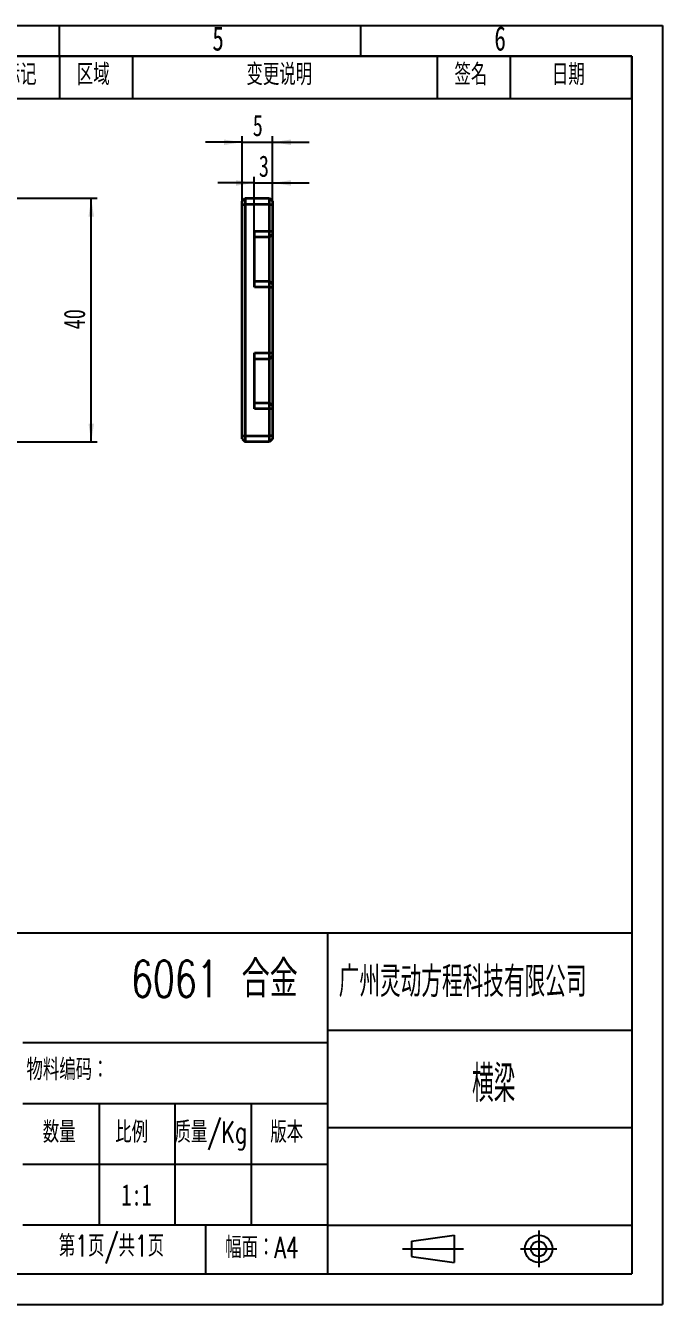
# Model space of a CAD drawing. Header units: millimetres. Extents: x 0 to 297, y 0 to 210.
# Drawn here: x 192.4 to 297, y 0 to 210 of the extents above; entities that cross this region are included whole.
import ezdxf

# ---------------------------------------------------------------- set-up
doc = ezdxf.new("R2010")
doc.units = ezdxf.units.MM
doc.linetypes.add('CENTERX2', pattern=[20.32, 12.7, -2.54, 2.54, -2.54])
for name, color, linetype in [('中心线', 6, 'CENTERX2'), ('尺寸线', 5, 'Continuous'), ('细实线', 7, 'Continuous')]:
    doc.layers.add(name, color=color, linetype=linetype)
doc.layers.add('图框', color=7, linetype='Continuous', lineweight=50)
doc.layers.add('粗实线', color=7, linetype='Continuous', lineweight=25)
doc.styles.add('SLDTEXTSTYLE0', font='TXT', dxfattribs={"width": 0.7, "bigfont": 'bigfont'})
doc.styles.add('SLDTEXTSTYLE1', font='TXT', dxfattribs={"width": 0.7})
doc.styles.add('SLDTEXTSTYLE2', font='TXT', dxfattribs={"width": 0.616621, "bigfont": 'bigfont'})
doc.styles.add('SLDTEXTSTYLE3', font='TXT', dxfattribs={"width": 0.538729, "bigfont": 'bigfont'})
doc.dimstyles.new('SLDDIMSTYLE1', dxfattribs={"dimtxt": 3.5, "dimasz": 3, "dimexe": 0, "dimexo": 0.0625, "dimgap": 0.875, "dimtad": 2, "dimrnd": 1e-09, "dimzin": 12, "dimdsep": 46, "dimtxsty": 'SLDTEXTSTYLE1', "dimsah": 1, "dimcen": 0.09, "dimadec": 0, "dimazin": 3, "dimtfac": 1, "dimtofl": 0, "dimtmove": 0, "dimatfit": 3, "dimfxl": 0, "dimfrac": 2, "dimtolj": 1, "dimtzin": 12, "dimarcsym": 0})
doc.dimstyles.new('SLDDIMSTYLE9', dxfattribs={"dimtxt": 3.5, "dimasz": 3, "dimexe": 0, "dimexo": 0.0625, "dimgap": 0.875, "dimtad": 2, "dimrnd": 1e-09, "dimzin": 12, "dimdsep": 46, "dimtxsty": 'SLDTEXTSTYLE1', "dimsah": 1, "dimcen": 0.09, "dimadec": 0, "dimazin": 3, "dimtfac": 1, "dimtmove": 0, "dimatfit": 0, "dimfxl": 0, "dimfrac": 2, "dimtolj": 1, "dimtzin": 12, "dimarcsym": 0})

# ---------------------------------------------------------------- blocks, each defined once
blk = doc.blocks.new('SW_TABLEANNOTATION_0')
at = {"layer": '细实线', "color": 0}
for p, q in [((0, 0), (0, -7)), ((0, 0), (12, 0)), ((0, 0), (0, -7)), ((106, 0), (0, 0)), ((12, 0), (12, -7)), ((12, 0), (24, 0)), ((24, 0), (24, -7)), ((24, 0), (74, 0)), ((74, 0), (74, -7)), ((74, 0), (86, 0)), ((86, 0), (86, -7)), ((86, 0), (106, 0)), ((106, 0), (106, -7)), ((106, -7), (106, 0)), ((0, -7), (12, -7)), ((0, -7), (106, -7)), ((12, -7), (24, -7)), ((24, -7), (74, -7)), ((74, -7), (86, -7)), ((86, -7), (106, -7))]:
    blk.add_line(p, q, dxfattribs=at)
at = {"layer": '细实线', "color": 0, "char_height": 3.5, "attachment_point": 1, "style": 'SLDTEXTSTYLE0'}
for s, insert in [('标记', (2.85, -1.28)), ('区域', (14.85, -1.28)), ('变更说明', (42.7, -1.28)), ('签名', (76.85, -1.28)), ('日期', (92.85, -1.28))]:
    blk.add_mtext(s, dxfattribs=dict(at, insert=insert))
blk = doc.blocks.new('_D_1')
at = {"layer": '尺寸线'}
for p, q in [((172.52, 181.64), (204.21, 181.64)), ((203.21, 141.64), (203.21, 181.64)), ((172.52, 141.64), (204.21, 141.64))]:
    blk.add_line(p, q, dxfattribs=at)
for points in [[(203.21, 181.64), (202.76, 178.64), (203.66, 178.64)], [(203.21, 141.64), (203.66, 144.64), (202.76, 144.64)]]:
    blk.add_solid(points, dxfattribs=at)
at = {"layer": '尺寸线', "insert": (198.7, 160.11), "char_height": 3.5, "attachment_point": 1, "rotation": 90, "style": 'SLDTEXTSTYLE1'}
blk.add_mtext('40', dxfattribs=at)
blk = doc.blocks.new('_D_11')
at = {"layer": '尺寸线'}
for p, q in [((229.99, 176.24), (229.99, 185.16)), ((232.99, 179.59), (232.99, 185.16)), ((229.99, 184.16), (223.99, 184.16)), ((229.99, 184.16), (232.99, 184.16)), ((232.99, 184.16), (238.99, 184.16))]:
    blk.add_line(p, q, dxfattribs=at)
for points in [[(229.99, 184.16), (226.99, 184.61), (226.99, 183.71)], [(232.99, 184.16), (235.99, 183.71), (235.99, 184.61)]]:
    blk.add_solid(points, dxfattribs=at)
at = {"layer": '尺寸线', "insert": (230.73, 188.67), "char_height": 3.5, "attachment_point": 1, "style": 'SLDTEXTSTYLE1'}
blk.add_mtext('3', dxfattribs=at)
blk = doc.blocks.new('_D_12')
at = {"layer": '尺寸线'}
for p, q in [((227.99, 180.64), (227.99, 191.84)), ((232.99, 179.59), (232.99, 191.84)), ((227.99, 190.84), (221.99, 190.84)), ((227.99, 190.84), (232.99, 190.84)), ((232.99, 190.84), (238.99, 190.84))]:
    blk.add_line(p, q, dxfattribs=at)
for points in [[(227.99, 190.84), (224.99, 191.29), (224.99, 190.39)], [(232.99, 190.84), (235.99, 190.39), (235.99, 191.29)]]:
    blk.add_solid(points, dxfattribs=at)
at = {"layer": '尺寸线', "insert": (229.73, 195.35), "char_height": 3.5, "attachment_point": 1, "style": 'SLDTEXTSTYLE1'}
blk.add_mtext('5', dxfattribs=at)

msp = doc.modelspace()

# ---------------------------------------------------------------- linework, layer by layer
at = {"color": 7, "linetype": 'Continuous', "lineweight": 35}
for p, q in [((227.9945727, 181.1418014), (228.4945727, 181.6418014)), ((227.9945727, 180.6418014), (227.9945727, 181.1418014)), ((227.9945727, 180.6418014), (228.4945727, 180.6418014)), ((227.9945727, 142.6418014), (227.9945727, 180.6418014)), ((228.4945727, 181.6418014), (228.4945727, 180.6418014)), ((228.4945727, 181.6418014), (232.4945727, 181.6418014)), ((232.4945727, 180.6418014), (228.4945727, 180.6418014)), ((228.4945727, 180.6418014), (228.4945727, 142.6418014)), ((232.4945727, 180.6418014), (232.4945727, 181.6418014)), ((232.4945727, 181.6418014), (232.9945727, 181.1418014)), ((232.4945727, 176.2418014), (232.4945727, 180.6418014)), ((232.4945727, 180.6418014), (232.9945727, 180.6418014)), ((232.9945727, 181.1418014), (232.9945727, 180.6418014)), ((232.9945727, 180.6418014), (232.9945727, 176.2418014)), ((229.9945727, 176.2418014), (232.4945727, 176.2418014)), ((229.9945727, 167.0418014), (229.9945727, 176.2418014)), ((232.4945727, 175.2418014), (229.9945727, 175.2418014)), ((232.4945727, 176.2418014), (232.9945727, 176.2418014)), ((232.4945727, 175.2418014), (232.4945727, 176.2418014)), ((232.4945727, 175.2418014), (232.9945727, 175.7418014)), ((232.4945727, 168.0418014), (232.4945727, 175.2418014)), ((232.9945727, 176.2418014), (232.9945727, 175.7418014)), ((232.9945727, 175.7418014), (232.9945727, 167.5418014)), ((229.9945727, 168.0418014), (232.4945727, 168.0418014)), ((232.4945727, 167.0418014), (232.4945727, 168.0418014)), ((232.4945727, 168.0418014), (232.9945727, 167.5418014)), ((232.4945727, 167.0418014), (229.9945727, 167.0418014)), ((232.4945727, 156.2418014), (232.4945727, 167.0418014)), ((232.4945727, 167.0418014), (232.9945727, 167.0418014)), ((232.9945727, 167.5418014), (232.9945727, 167.0418014)), ((232.9945727, 167.0418014), (232.9945727, 156.2418014)), ((229.9945727, 156.2418014), (232.4945727, 156.2418014)), ((229.9945727, 147.0418014), (229.9945727, 156.2418014)), ((232.4945727, 155.2418014), (232.4945727, 156.2418014)), ((232.4945727, 156.2418014), (232.9945727, 156.2418014)), ((232.4945727, 155.2418014), (232.9945727, 155.7418014)), ((232.9945727, 156.2418014), (232.9945727, 155.7418014)), ((232.9945727, 155.7418014), (232.9945727, 147.5418014)), ((232.4945727, 155.2418014), (229.9945727, 155.2418014)), ((232.4945727, 148.0418014), (232.4945727, 155.2418014)), ((229.9945727, 148.0418014), (232.4945727, 148.0418014)), ((232.4945727, 147.0418014), (229.9945727, 147.0418014)), ((232.4945727, 147.0418014), (232.4945727, 148.0418014)), ((232.9945727, 147.5418014), (232.4945727, 148.0418014)), ((232.4945727, 142.6418014), (232.4945727, 147.0418014)), ((232.9945727, 147.0418014), (232.4945727, 147.0418014)), ((232.9945727, 147.5418014), (232.9945727, 147.0418014)), ((232.9945727, 147.0418014), (232.9945727, 142.6418014)), ((227.9945727, 142.1418014), (227.9945727, 142.6418014)), ((227.9945727, 142.6418014), (228.4945727, 142.6418014)), ((227.9945727, 142.1418014), (228.4945727, 141.6418014)), ((228.4945727, 142.6418014), (232.4945727, 142.6418014)), ((228.4945727, 142.6418014), (228.4945727, 141.6418014)), ((232.4945727, 141.6418014), (228.4945727, 141.6418014)), ((232.4945727, 141.6418014), (232.4945727, 142.6418014)), ((232.9945727, 142.6418014), (232.4945727, 142.6418014)), ((232.9945727, 142.1418014), (232.4945727, 141.6418014)), ((232.9945727, 142.6418014), (232.9945727, 142.1418014))]:
    msp.add_line(p, q, dxfattribs=at)
at = {"layer": '中心线'}
for p, q in [((276.6807843, 12.1342907), (276.6807843, 6.1342907)), ((254.3262578, 9.1342907), (264.3262578, 9.1342907)), ((273.6807843, 9.1342907), (279.6807843, 9.1342907))]:
    msp.add_line(p, q, dxfattribs=at)
at = {"layer": '粗实线'}
for p, q in [((25, 205), (292, 205)), ((292, 205), (292, 5)), ((112, 61), (292, 61)), ((255.8262578, 10.3842907), (262.8262578, 11.3842907)), ((262.8262578, 11.3842907), (262.8262578, 6.8842907)), ((255.8262578, 10.3842907), (255.8262578, 7.8842907)), ((255.8262578, 7.8842907), (262.8262578, 6.8842907)), ((25, 5), (292, 5))]:
    msp.add_line(p, q, dxfattribs=at)
for radius in [2.25, 1.25]:
    msp.add_circle((276.6807843, 9.1342907), radius, dxfattribs=at)
at = {"layer": '细实线'}
for p, q in [((0, 210), (297, 210)), ((198, 205), (198, 210)), ((247.5, 205), (247.5, 210)), ((297, 210), (297, 0)), ((242, 61), (242, 5)), ((292, 45), (242, 45)), ((192, 43), (242, 43)), ((192, 33), (242, 33)), ((204.5, 33), (204.5, 13)), ((217, 13), (217, 33)), ((229.5, 33), (229.5, 13)), ((292, 29), (242, 29)), ((242, 23), (192, 23)), ((242, 13), (192, 13)), ((222, 13), (222, 5)), ((242, 13), (292, 13)), ((0, 0), (297, 0))]:
    msp.add_line(p, q, dxfattribs=at)

# ---------------------------------------------------------------- block references
msp.add_blockref('SW_TABLEANNOTATION_0', (186, 205), dxfattribs=at)

# ---------------------------------------------------------------- texts
at = {"layer": '图框'}
for s, insert, char_height, attachment_point, style in [('5', (223.0885135, 209.8869199), 4, 1, 'SLDTEXTSTYLE1'), ('6', (269.4005369, 209.8869199), 4, 1, 'SLDTEXTSTYLE1'), ('6061 合金', (223.4446778, 56.4554103), 6, 2, 'SLDTEXTSTYLE0'), ('广州灵动方程科技有限公司', (243.8452362, 55.4968985), 5, 1, 'SLDTEXTSTYLE2'), ('物料编码：', (192.5793345, 40.3195042), 3.5, 1, 'SLDTEXTSTYLE0'), ('横梁', (269.297822, 39.2437219), 6, 2, 'SLDTEXTSTYLE3'), ('数量', (195.2585289, 30.0414096), 3.5, 1, 'SLDTEXTSTYLE0'), ('比例', (207.152454, 30.0414096), 3.5, 1, 'SLDTEXTSTYLE0'), ('质量/Kg', (216.8820442, 30.0414095), 3.5, 1, 'SLDTEXTSTYLE0'), ('版本', (232.6177463, 30.0414096), 3.5, 1, 'SLDTEXTSTYLE0'), ('1:1', (208.1559731, 19.7390396), 3.5, 1, 'SLDTEXTSTYLE1'), ('第1页/共1页', (197.8882411, 11.3598808), 3.5, 1, 'SLDTEXTSTYLE0'), ('幅面：A4', (225.1925109, 11.1164645), 3.5, 1, 'SLDTEXTSTYLE0')]:
    msp.add_mtext(s, dxfattribs=dict(at, insert=insert, char_height=char_height, attachment_point=attachment_point, style=style))

# ---------------------------------------------------------------- dimensions: what is measured, and where the dimension line sits
at = {"layer": '尺寸线'}
for base, p1, picture, middle in [((232.9945727, 190.84168), (227.9945727, 180.6418014), '_D_12', (230.4945727, 190.84168)), ((232.9945727, 184.1575231), (229.9945727, 176.2418014), '_D_11', (231.4945727, 184.1575231))]:
    dim = msp.add_linear_dim(base=base, p1=p1, p2=(232.9945727, 179.5918014), dimstyle='SLDDIMSTYLE9', dxfattribs=at)
    dim.commit()
    dim.dimension.update_dxf_attribs({"geometry": picture, "text_midpoint": middle, "dimtype": 160})
dim = msp.add_linear_dim(base=(203.2129024, 181.6418014), p1=(172.5172055, 141.6418014), p2=(172.5172055, 181.6418014), angle=90, dimstyle='SLDDIMSTYLE1', dxfattribs=at)
dim.commit()
dim.dimension.update_dxf_attribs({"geometry": '_D_1', "text_midpoint": (203.2129024, 161.6418014), "dimtype": 160})

doc.saveas('drawing.dxf')
